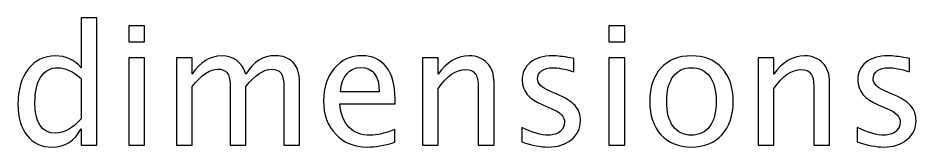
# Model space of a CAD drawing. Header units: centimetres. Extents: x -16.1 to 14.5, y -16 to 20.1.
# Drawn here: x -0.81 to 6.1, y 11.66 to 12.65 of the extents above; entities that cross this region are included whole.
import ezdxf

# ---------------------------------------------------------------- set-up
doc = ezdxf.new("R2010")
doc.units = ezdxf.units.CM
doc.header["$MEASUREMENT"] = 0
doc.layers.add('Layer 1', color=7, linetype='Continuous')

msp = doc.modelspace()

# ---------------------------------------------------------------- linework, layer by layer
at = {"layer": 'Layer 1'}
for points, knots in [([(-0.32639, 11.67044), (-0.32639, 11.67044), (-0.32639, 11.79681), (-0.32639, 11.79681), (-0.32639, 11.79681), (-0.37613, 11.7024), (-0.45106, 11.6552), (-0.55118, 11.6552), (-0.55118, 11.6552), (-0.63246, 11.6552), (-0.69638, 11.68462), (-0.74295, 11.74368), (-0.74295, 11.74368), (-0.78952, 11.80273), (-0.8128, 11.88338), (-0.8128, 11.98561), (-0.8128, 11.98561), (-0.8128, 12.09737), (-0.78634, 12.18733), (-0.73364, 12.25549), (-0.73364, 12.25549), (-0.68072, 12.32343), (-0.61129, 12.35751), (-0.52514, 12.35751), (-0.52514, 12.35751), (-0.44535, 12.35751), (-0.37888, 12.32703), (-0.32639, 12.26586), (-0.32639, 12.26586), (-0.32639, 12.26586), (-0.32639, 12.64961), (-0.32639, 12.64961), (-0.32639, 12.64961), (-0.32639, 12.64961), (-0.20447, 12.64961), (-0.20447, 12.64961), (-0.20447, 12.64961), (-0.20447, 12.64961), (-0.20447, 11.67044), (-0.20447, 11.67044), (-0.20447, 11.67044), (-0.20447, 11.67044), (-0.32639, 11.67044), (-0.32639, 11.67044)], [0, 0, 0, 0, 0.0833333, 0.0833333, 0.0833333, 0.0833333, 0.1666667, 0.1666667, 0.1666667, 0.1666667, 0.25, 0.25, 0.25, 0.25, 0.3333333, 0.3333333, 0.3333333, 0.3333333, 0.4166667, 0.4166667, 0.4166667, 0.4166667, 0.5, 0.5, 0.5, 0.5, 0.5833333, 0.5833333, 0.5833333, 0.5833333, 0.6666667, 0.6666667, 0.6666667, 0.6666667, 0.75, 0.75, 0.75, 0.75, 0.8333333, 0.8333333, 0.8333333, 0.8333333, 1, 1, 1, 1]), ([(0.03979, 12.46673), (0.03979, 12.46673), (0.03979, 12.58865), (0.03979, 12.58865), (0.03979, 12.58865), (0.03979, 12.58865), (0.16171, 12.58865), (0.16171, 12.58865), (0.16171, 12.58865), (0.16171, 12.58865), (0.16171, 12.46673), (0.16171, 12.46673), (0.16171, 12.46673), (0.16171, 12.46673), (0.03979, 12.46673), (0.03979, 12.46673)], [0, 0, 0, 0, 0.2, 0.2, 0.2, 0.2, 0.4, 0.4, 0.4, 0.4, 0.6, 0.6, 0.6, 0.6, 1, 1, 1, 1]), ([(3.73592, 12.46673), (3.73592, 12.46673), (3.73592, 12.58865), (3.73592, 12.58865), (3.73592, 12.58865), (3.73592, 12.58865), (3.85784, 12.58865), (3.85784, 12.58865), (3.85784, 12.58865), (3.85784, 12.58865), (3.85784, 12.46673), (3.85784, 12.46673), (3.85784, 12.46673), (3.85784, 12.46673), (3.73592, 12.46673), (3.73592, 12.46673)], [0, 0, 0, 0, 0.2, 0.2, 0.2, 0.2, 0.4, 0.4, 0.4, 0.4, 0.6, 0.6, 0.6, 0.6, 1, 1, 1, 1]), ([(0.03979, 11.67044), (0.03979, 11.67044), (0.03979, 12.34354), (0.03979, 12.34354), (0.03979, 12.34354), (0.03979, 12.34354), (0.16171, 12.34354), (0.16171, 12.34354), (0.16171, 12.34354), (0.16171, 12.34354), (0.16171, 11.67044), (0.16171, 11.67044), (0.16171, 11.67044), (0.16171, 11.67044), (0.03979, 11.67044), (0.03979, 11.67044)], [0, 0, 0, 0, 0.2, 0.2, 0.2, 0.2, 0.4, 0.4, 0.4, 0.4, 0.6, 0.6, 0.6, 0.6, 1, 1, 1, 1]), ([(0.40682, 11.67044), (0.40682, 11.67044), (0.40682, 12.34354), (0.40682, 12.34354), (0.40682, 12.34354), (0.40682, 12.34354), (0.52874, 12.34354), (0.52874, 12.34354), (0.52874, 12.34354), (0.52874, 12.34354), (0.52874, 12.21633), (0.52874, 12.21633), (0.52874, 12.21633), (0.58822, 12.31052), (0.66442, 12.35751), (0.75776, 12.35751), (0.75776, 12.35751), (0.84772, 12.35751), (0.90889, 12.31052), (0.94149, 12.21633), (0.94149, 12.21633), (0.99928, 12.31137), (1.07463, 12.35878), (1.16713, 12.35878), (1.16713, 12.35878), (1.22618, 12.35878), (1.27211, 12.34142), (1.30492, 12.3065), (1.30492, 12.3065), (1.33773, 12.27157), (1.35424, 12.22268), (1.35424, 12.15981), (1.35424, 12.15981), (1.35424, 12.15981), (1.35424, 11.67044), (1.35424, 11.67044), (1.35424, 11.67044), (1.35424, 11.67044), (1.23232, 11.67044), (1.23232, 11.67044), (1.23232, 11.67044), (1.23232, 11.67044), (1.23232, 12.13971), (1.23232, 12.13971), (1.23232, 12.13971), (1.23232, 12.21633), (1.20184, 12.25464), (1.14088, 12.25464), (1.14088, 12.25464), (1.07759, 12.25464), (1.01113, 12.20998), (0.94149, 12.12044), (0.94149, 12.12044), (0.94149, 12.12044), (0.94149, 11.67044), (0.94149, 11.67044), (0.94149, 11.67044), (0.94149, 11.67044), (0.81957, 11.67044), (0.81957, 11.67044), (0.81957, 11.67044), (0.81957, 11.67044), (0.81957, 12.14013), (0.81957, 12.14013), (0.81957, 12.14013), (0.81957, 12.21739), (0.78867, 12.25591), (0.72665, 12.25591), (0.72665, 12.25591), (0.66505, 12.25591), (0.59901, 12.21104), (0.52874, 12.12108), (0.52874, 12.12108), (0.52874, 12.12108), (0.52874, 11.67044), (0.52874, 11.67044), (0.52874, 11.67044), (0.52874, 11.67044), (0.40682, 11.67044), (0.40682, 11.67044)], [0, 0, 0, 0, 0.047619, 0.047619, 0.047619, 0.047619, 0.0952381, 0.0952381, 0.0952381, 0.0952381, 0.1428571, 0.1428571, 0.1428571, 0.1428571, 0.1904762, 0.1904762, 0.1904762, 0.1904762, 0.2380952, 0.2380952, 0.2380952, 0.2380952, 0.2857143, 0.2857143, 0.2857143, 0.2857143, 0.3333333, 0.3333333, 0.3333333, 0.3333333, 0.3809524, 0.3809524, 0.3809524, 0.3809524, 0.4285714, 0.4285714, 0.4285714, 0.4285714, 0.4761905, 0.4761905, 0.4761905, 0.4761905, 0.5238095, 0.5238095, 0.5238095, 0.5238095, 0.5714286, 0.5714286, 0.5714286, 0.5714286, 0.6190476, 0.6190476, 0.6190476, 0.6190476, 0.6666667, 0.6666667, 0.6666667, 0.6666667, 0.7142857, 0.7142857, 0.7142857, 0.7142857, 0.7619048, 0.7619048, 0.7619048, 0.7619048, 0.8095238, 0.8095238, 0.8095238, 0.8095238, 0.8571429, 0.8571429, 0.8571429, 0.8571429, 0.9047619, 0.9047619, 0.9047619, 0.9047619, 1, 1, 1, 1]), ([(2.08661, 11.69203), (2.0047, 11.66748), (1.93463, 11.6552), (1.87621, 11.6552), (1.87621, 11.6552), (1.77652, 11.6552), (1.69545, 11.68822), (1.63301, 11.75405), (1.63301, 11.75405), (1.57057, 11.81988), (1.53924, 11.90518), (1.53924, 12.01017), (1.53924, 12.01017), (1.53924, 12.11198), (1.56676, 12.19559), (1.622, 12.26099), (1.622, 12.26099), (1.67725, 12.32618), (1.74794, 12.35878), (1.83409, 12.35878), (1.83409, 12.35878), (1.91558, 12.35878), (1.97866, 12.32978), (2.02311, 12.27179), (2.02311, 12.27179), (2.06756, 12.21379), (2.08979, 12.13166), (2.08979, 12.02519), (2.08979, 12.02519), (2.08979, 12.02519), (2.08915, 11.98794), (2.08915, 11.98794), (2.08915, 11.98794), (2.08915, 11.98794), (1.6637, 11.98794), (1.6637, 11.98794), (1.6637, 11.98794), (1.68148, 11.82707), (1.76001, 11.74664), (1.89907, 11.74664), (1.89907, 11.74664), (1.95009, 11.74664), (2.01253, 11.76103), (2.08661, 11.78982), (2.08661, 11.78982), (2.08661, 11.78982), (2.08661, 11.69203), (2.08661, 11.69203)], [0, 0, 0, 0, 0.0769231, 0.0769231, 0.0769231, 0.0769231, 0.1538462, 0.1538462, 0.1538462, 0.1538462, 0.2307692, 0.2307692, 0.2307692, 0.2307692, 0.3076923, 0.3076923, 0.3076923, 0.3076923, 0.3846154, 0.3846154, 0.3846154, 0.3846154, 0.4615385, 0.4615385, 0.4615385, 0.4615385, 0.5384615, 0.5384615, 0.5384615, 0.5384615, 0.6153846, 0.6153846, 0.6153846, 0.6153846, 0.6923077, 0.6923077, 0.6923077, 0.6923077, 0.7692308, 0.7692308, 0.7692308, 0.7692308, 0.8461538, 0.8461538, 0.8461538, 0.8461538, 1, 1, 1, 1]), ([(2.30018, 11.67044), (2.30018, 11.67044), (2.30018, 12.34354), (2.30018, 12.34354), (2.30018, 12.34354), (2.30018, 12.34354), (2.4221, 12.34354), (2.4221, 12.34354), (2.4221, 12.34354), (2.4221, 12.34354), (2.4221, 12.21633), (2.4221, 12.21633), (2.4221, 12.21633), (2.48666, 12.31052), (2.56582, 12.35751), (2.65938, 12.35751), (2.65938, 12.35751), (2.71822, 12.35751), (2.765, 12.3391), (2.7995, 12.30205), (2.7995, 12.30205), (2.834, 12.26522), (2.85136, 12.21548), (2.85136, 12.15325), (2.85136, 12.15325), (2.85136, 12.15325), (2.85136, 11.67044), (2.85136, 11.67044), (2.85136, 11.67044), (2.85136, 11.67044), (2.72944, 11.67044), (2.72944, 11.67044), (2.72944, 11.67044), (2.72944, 11.67044), (2.72944, 12.11346), (2.72944, 12.11346), (2.72944, 12.11346), (2.72944, 12.16341), (2.72203, 12.19897), (2.70743, 12.22014), (2.70743, 12.22014), (2.69261, 12.24152), (2.66827, 12.2521), (2.63419, 12.2521), (2.63419, 12.2521), (2.55926, 12.2521), (2.48856, 12.20321), (2.4221, 12.10542), (2.4221, 12.10542), (2.4221, 12.10542), (2.4221, 11.67044), (2.4221, 11.67044), (2.4221, 11.67044), (2.4221, 11.67044), (2.30018, 11.67044), (2.30018, 11.67044)], [0, 0, 0, 0, 0.0666667, 0.0666667, 0.0666667, 0.0666667, 0.1333333, 0.1333333, 0.1333333, 0.1333333, 0.2, 0.2, 0.2, 0.2, 0.2666667, 0.2666667, 0.2666667, 0.2666667, 0.3333333, 0.3333333, 0.3333333, 0.3333333, 0.4, 0.4, 0.4, 0.4, 0.4666667, 0.4666667, 0.4666667, 0.4666667, 0.5333333, 0.5333333, 0.5333333, 0.5333333, 0.6, 0.6, 0.6, 0.6, 0.6666667, 0.6666667, 0.6666667, 0.6666667, 0.7333333, 0.7333333, 0.7333333, 0.7333333, 0.8, 0.8, 0.8, 0.8, 0.8666667, 0.8666667, 0.8666667, 0.8666667, 1, 1, 1, 1]), ([(3.0643, 11.69457), (3.0643, 11.69457), (3.0643, 11.80633), (3.0643, 11.80633), (3.0643, 11.80633), (3.1441, 11.76654), (3.21331, 11.74664), (3.27237, 11.74664), (3.27237, 11.74664), (3.30751, 11.74664), (3.33672, 11.75617), (3.35979, 11.77522), (3.35979, 11.77522), (3.38286, 11.79405), (3.3945, 11.81776), (3.3945, 11.84634), (3.3945, 11.84634), (3.3945, 11.88803), (3.36212, 11.92254), (3.29735, 11.94984), (3.29735, 11.94984), (3.29735, 11.94984), (3.22601, 11.98011), (3.22601, 11.98011), (3.22601, 11.98011), (3.12082, 12.02371), (3.06811, 12.08679), (3.06811, 12.1687), (3.06811, 12.1687), (3.06811, 12.22734), (3.08885, 12.27348), (3.13034, 12.30713), (3.13034, 12.30713), (3.17183, 12.34079), (3.22877, 12.35751), (3.30094, 12.35751), (3.30094, 12.35751), (3.33841, 12.35751), (3.38498, 12.35243), (3.44022, 12.34206), (3.44022, 12.34206), (3.44022, 12.34206), (3.46562, 12.33719), (3.46562, 12.33719), (3.46562, 12.33719), (3.46562, 12.33719), (3.46562, 12.23559), (3.46562, 12.23559), (3.46562, 12.23559), (3.39768, 12.25591), (3.34349, 12.26607), (3.30306, 12.26607), (3.30306, 12.26607), (3.2675, 12.26607), (3.23935, 12.25824), (3.21797, 12.24279), (3.21797, 12.24279), (3.1968, 12.22734), (3.18622, 12.20659), (3.18622, 12.18056), (3.18622, 12.18056), (3.18622, 12.14394), (3.21585, 12.11282), (3.27533, 12.08764), (3.27533, 12.08764), (3.27533, 12.08764), (3.33396, 12.06287), (3.33396, 12.06287), (3.33396, 12.06287), (3.40043, 12.03493), (3.44742, 12.0053), (3.47493, 11.97418), (3.47493, 11.97418), (3.50266, 11.94307), (3.51642, 11.90412), (3.51642, 11.85755), (3.51642, 11.85755), (3.51642, 11.7985), (3.49314, 11.75003), (3.44636, 11.71214), (3.44636, 11.71214), (3.39979, 11.67425), (3.3401, 11.6552), (3.2675, 11.6552), (3.2675, 11.6552), (3.21162, 11.6552), (3.1441, 11.66832), (3.0643, 11.69457)], [0, 0, 0, 0, 0.0434783, 0.0434783, 0.0434783, 0.0434783, 0.0869565, 0.0869565, 0.0869565, 0.0869565, 0.1304348, 0.1304348, 0.1304348, 0.1304348, 0.173913, 0.173913, 0.173913, 0.173913, 0.2173913, 0.2173913, 0.2173913, 0.2173913, 0.2608696, 0.2608696, 0.2608696, 0.2608696, 0.3043478, 0.3043478, 0.3043478, 0.3043478, 0.3478261, 0.3478261, 0.3478261, 0.3478261, 0.3913043, 0.3913043, 0.3913043, 0.3913043, 0.4347826, 0.4347826, 0.4347826, 0.4347826, 0.4782609, 0.4782609, 0.4782609, 0.4782609, 0.5217391, 0.5217391, 0.5217391, 0.5217391, 0.5652174, 0.5652174, 0.5652174, 0.5652174, 0.6086957, 0.6086957, 0.6086957, 0.6086957, 0.6521739, 0.6521739, 0.6521739, 0.6521739, 0.6956522, 0.6956522, 0.6956522, 0.6956522, 0.7391304, 0.7391304, 0.7391304, 0.7391304, 0.7826087, 0.7826087, 0.7826087, 0.7826087, 0.826087, 0.826087, 0.826087, 0.826087, 0.8695652, 0.8695652, 0.8695652, 0.8695652, 0.9130435, 0.9130435, 0.9130435, 0.9130435, 1, 1, 1, 1]), ([(3.73592, 11.67044), (3.73592, 11.67044), (3.73592, 12.34354), (3.73592, 12.34354), (3.73592, 12.34354), (3.73592, 12.34354), (3.85784, 12.34354), (3.85784, 12.34354), (3.85784, 12.34354), (3.85784, 12.34354), (3.85784, 11.67044), (3.85784, 11.67044), (3.85784, 11.67044), (3.85784, 11.67044), (3.73592, 11.67044), (3.73592, 11.67044)], [0, 0, 0, 0, 0.2, 0.2, 0.2, 0.2, 0.4, 0.4, 0.4, 0.4, 0.6, 0.6, 0.6, 0.6, 1, 1, 1, 1]), ([(4.37092, 11.6552), (4.27207, 11.6552), (4.19376, 11.68674), (4.13618, 11.74982), (4.13618, 11.74982), (4.0784, 11.81289), (4.04961, 11.89862), (4.04961, 12.00678), (4.04961, 12.00678), (4.04961, 12.11473), (4.0784, 12.20024), (4.13618, 12.26311), (4.13618, 12.26311), (4.19376, 12.32597), (4.27207, 12.35751), (4.37092, 12.35751), (4.37092, 12.35751), (4.46977, 12.35751), (4.54809, 12.32597), (4.60566, 12.26311), (4.60566, 12.26311), (4.66344, 12.20024), (4.69223, 12.11473), (4.69223, 12.00678), (4.69223, 12.00678), (4.69223, 11.89862), (4.66344, 11.81289), (4.60566, 11.74982), (4.60566, 11.74982), (4.54809, 11.68674), (4.46977, 11.6552), (4.37092, 11.6552)], [0, 0, 0, 0, 0.1111111, 0.1111111, 0.1111111, 0.1111111, 0.2222222, 0.2222222, 0.2222222, 0.2222222, 0.3333333, 0.3333333, 0.3333333, 0.3333333, 0.4444444, 0.4444444, 0.4444444, 0.4444444, 0.5555556, 0.5555556, 0.5555556, 0.5555556, 0.6666667, 0.6666667, 0.6666667, 0.6666667, 0.7777778, 0.7777778, 0.7777778, 0.7777778, 1, 1, 1, 1]), ([(4.88315, 11.67044), (4.88315, 11.67044), (4.88315, 12.34354), (4.88315, 12.34354), (4.88315, 12.34354), (4.88315, 12.34354), (5.00507, 12.34354), (5.00507, 12.34354), (5.00507, 12.34354), (5.00507, 12.34354), (5.00507, 12.21633), (5.00507, 12.21633), (5.00507, 12.21633), (5.06963, 12.31052), (5.14879, 12.35751), (5.24235, 12.35751), (5.24235, 12.35751), (5.30119, 12.35751), (5.34797, 12.3391), (5.38247, 12.30205), (5.38247, 12.30205), (5.41697, 12.26522), (5.43433, 12.21548), (5.43433, 12.15325), (5.43433, 12.15325), (5.43433, 12.15325), (5.43433, 11.67044), (5.43433, 11.67044), (5.43433, 11.67044), (5.43433, 11.67044), (5.31241, 11.67044), (5.31241, 11.67044), (5.31241, 11.67044), (5.31241, 11.67044), (5.31241, 12.11346), (5.31241, 12.11346), (5.31241, 12.11346), (5.31241, 12.16341), (5.305, 12.19897), (5.2904, 12.22014), (5.2904, 12.22014), (5.27558, 12.24152), (5.25124, 12.2521), (5.21716, 12.2521), (5.21716, 12.2521), (5.14223, 12.2521), (5.07153, 12.20321), (5.00507, 12.10542), (5.00507, 12.10542), (5.00507, 12.10542), (5.00507, 11.67044), (5.00507, 11.67044), (5.00507, 11.67044), (5.00507, 11.67044), (4.88315, 11.67044), (4.88315, 11.67044)], [0, 0, 0, 0, 0.0666667, 0.0666667, 0.0666667, 0.0666667, 0.1333333, 0.1333333, 0.1333333, 0.1333333, 0.2, 0.2, 0.2, 0.2, 0.2666667, 0.2666667, 0.2666667, 0.2666667, 0.3333333, 0.3333333, 0.3333333, 0.3333333, 0.4, 0.4, 0.4, 0.4, 0.4666667, 0.4666667, 0.4666667, 0.4666667, 0.5333333, 0.5333333, 0.5333333, 0.5333333, 0.6, 0.6, 0.6, 0.6, 0.6666667, 0.6666667, 0.6666667, 0.6666667, 0.7333333, 0.7333333, 0.7333333, 0.7333333, 0.8, 0.8, 0.8, 0.8, 0.8666667, 0.8666667, 0.8666667, 0.8666667, 1, 1, 1, 1]), ([(5.64727, 11.69457), (5.64727, 11.69457), (5.64727, 11.80633), (5.64727, 11.80633), (5.64727, 11.80633), (5.72707, 11.76654), (5.79628, 11.74664), (5.85534, 11.74664), (5.85534, 11.74664), (5.89048, 11.74664), (5.91969, 11.75617), (5.94276, 11.77522), (5.94276, 11.77522), (5.96583, 11.79405), (5.97747, 11.81776), (5.97747, 11.84634), (5.97747, 11.84634), (5.97747, 11.88803), (5.94509, 11.92254), (5.88032, 11.94984), (5.88032, 11.94984), (5.88032, 11.94984), (5.80898, 11.98011), (5.80898, 11.98011), (5.80898, 11.98011), (5.70379, 12.02371), (5.65108, 12.08679), (5.65108, 12.1687), (5.65108, 12.1687), (5.65108, 12.22734), (5.67182, 12.27348), (5.71331, 12.30713), (5.71331, 12.30713), (5.7548, 12.34079), (5.81174, 12.35751), (5.88391, 12.35751), (5.88391, 12.35751), (5.92138, 12.35751), (5.96795, 12.35243), (6.02319, 12.34206), (6.02319, 12.34206), (6.02319, 12.34206), (6.04859, 12.33719), (6.04859, 12.33719), (6.04859, 12.33719), (6.04859, 12.33719), (6.04859, 12.23559), (6.04859, 12.23559), (6.04859, 12.23559), (5.98065, 12.25591), (5.92646, 12.26607), (5.88603, 12.26607), (5.88603, 12.26607), (5.85047, 12.26607), (5.82232, 12.25824), (5.80094, 12.24279), (5.80094, 12.24279), (5.77977, 12.22734), (5.76919, 12.20659), (5.76919, 12.18056), (5.76919, 12.18056), (5.76919, 12.14394), (5.79882, 12.11282), (5.8583, 12.08764), (5.8583, 12.08764), (5.8583, 12.08764), (5.91693, 12.06287), (5.91693, 12.06287), (5.91693, 12.06287), (5.9834, 12.03493), (6.03039, 12.0053), (6.0579, 11.97418), (6.0579, 11.97418), (6.08563, 11.94307), (6.09939, 11.90412), (6.09939, 11.85755), (6.09939, 11.85755), (6.09939, 11.7985), (6.07611, 11.75003), (6.02933, 11.71214), (6.02933, 11.71214), (5.98276, 11.67425), (5.92307, 11.6552), (5.85047, 11.6552), (5.85047, 11.6552), (5.79459, 11.6552), (5.72707, 11.66832), (5.64727, 11.69457)], [0, 0, 0, 0, 0.0434783, 0.0434783, 0.0434783, 0.0434783, 0.0869565, 0.0869565, 0.0869565, 0.0869565, 0.1304348, 0.1304348, 0.1304348, 0.1304348, 0.173913, 0.173913, 0.173913, 0.173913, 0.2173913, 0.2173913, 0.2173913, 0.2173913, 0.2608696, 0.2608696, 0.2608696, 0.2608696, 0.3043478, 0.3043478, 0.3043478, 0.3043478, 0.3478261, 0.3478261, 0.3478261, 0.3478261, 0.3913043, 0.3913043, 0.3913043, 0.3913043, 0.4347826, 0.4347826, 0.4347826, 0.4347826, 0.4782609, 0.4782609, 0.4782609, 0.4782609, 0.5217391, 0.5217391, 0.5217391, 0.5217391, 0.5652174, 0.5652174, 0.5652174, 0.5652174, 0.6086957, 0.6086957, 0.6086957, 0.6086957, 0.6521739, 0.6521739, 0.6521739, 0.6521739, 0.6956522, 0.6956522, 0.6956522, 0.6956522, 0.7391304, 0.7391304, 0.7391304, 0.7391304, 0.7826087, 0.7826087, 0.7826087, 0.7826087, 0.826087, 0.826087, 0.826087, 0.826087, 0.8695652, 0.8695652, 0.8695652, 0.8695652, 0.9130435, 0.9130435, 0.9130435, 0.9130435, 1, 1, 1, 1]), ([(-0.32639, 12.18246), (-0.38968, 12.23813), (-0.44958, 12.26607), (-0.50631, 12.26607), (-0.50631, 12.26607), (-0.56219, 12.26607), (-0.60537, 12.24279), (-0.63606, 12.19601), (-0.63606, 12.19601), (-0.66675, 12.14944), (-0.68199, 12.0834), (-0.68199, 11.99789), (-0.68199, 11.99789), (-0.68199, 11.84062), (-0.62992, 11.76188), (-0.52557, 11.76188), (-0.52557, 11.76188), (-0.45783, 11.76188), (-0.39137, 11.79892), (-0.32639, 11.87279), (-0.32639, 11.87279), (-0.32639, 11.87279), (-0.32639, 12.18246), (-0.32639, 12.18246)], [0, 0, 0, 0, 0.1428571, 0.1428571, 0.1428571, 0.1428571, 0.2857143, 0.2857143, 0.2857143, 0.2857143, 0.4285714, 0.4285714, 0.4285714, 0.4285714, 0.5714286, 0.5714286, 0.5714286, 0.5714286, 0.7142857, 0.7142857, 0.7142857, 0.7142857, 1, 1, 1, 1]), ([(1.67005, 12.07938), (1.67005, 12.07938), (1.96723, 12.07938), (1.96723, 12.07938), (1.96723, 12.07938), (1.96723, 12.20469), (1.92045, 12.26734), (1.82711, 12.26734), (1.82711, 12.26734), (1.73313, 12.26734), (1.68085, 12.20469), (1.67005, 12.07938)], [0, 0, 0, 0, 0.25, 0.25, 0.25, 0.25, 0.5, 0.5, 0.5, 0.5, 1, 1, 1, 1]), ([(4.37071, 11.74664), (4.43103, 11.74664), (4.47802, 11.76929), (4.51147, 11.8148), (4.51147, 11.8148), (4.5447, 11.86009), (4.56142, 11.92423), (4.56142, 12.00678), (4.56142, 12.00678), (4.56142, 12.08912), (4.5447, 12.15304), (4.51147, 12.19834), (4.51147, 12.19834), (4.47802, 12.24342), (4.43103, 12.26607), (4.37071, 12.26607), (4.37071, 12.26607), (4.31017, 12.26607), (4.26318, 12.24342), (4.23016, 12.19834), (4.23016, 12.19834), (4.19693, 12.15304), (4.18042, 12.08912), (4.18042, 12.00678), (4.18042, 12.00678), (4.18042, 11.92423), (4.19693, 11.86009), (4.23016, 11.8148), (4.23016, 11.8148), (4.26318, 11.76929), (4.31017, 11.74664), (4.37071, 11.74664)], [0, 0, 0, 0, 0.1111111, 0.1111111, 0.1111111, 0.1111111, 0.2222222, 0.2222222, 0.2222222, 0.2222222, 0.3333333, 0.3333333, 0.3333333, 0.3333333, 0.4444444, 0.4444444, 0.4444444, 0.4444444, 0.5555556, 0.5555556, 0.5555556, 0.5555556, 0.6666667, 0.6666667, 0.6666667, 0.6666667, 0.7777778, 0.7777778, 0.7777778, 0.7777778, 1, 1, 1, 1])]:
    msp.add_open_spline(points, degree=3, knots=knots, dxfattribs=at)

doc.saveas('drawing.dxf')
